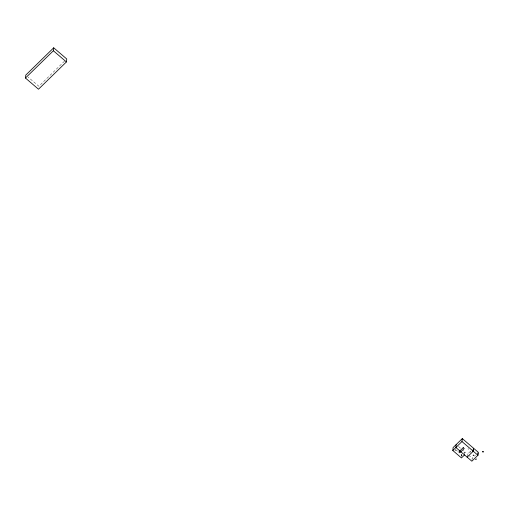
<?xml version="1.0" encoding="UTF-8"?>
<svg xmlns="http://www.w3.org/2000/svg" width="509" height="509" viewBox="0 0 509 509"><rect width="100%" height="100%" fill="white"/><g stroke="black" fill="none" stroke-linecap="round" stroke-linejoin="round"><path stroke-width="0.38" stroke-dasharray="2.54 1.91" d="M461.631 456.446L461.797 454.97L460.066 453.487M462.115 455.568L462.019 455.192M464.539 454.919L464.87 451.967L463.139 450.484M467.154 457.165L467.491 454.213L470.812 450.968M470.685 452.558L470.831 451.26M472.015 459.716L472.187 458.234L475.508 454.995M468.032 448.569L468.28 449.186L468.91 448.963M455.65 450.427L455.67 449.746M64.516 61.169L38.83 86.256L28.16 77.114M463.845 452.972L464.87 451.967L467.491 454.213M473.166 454.976L472.963 455.619L473.612 455.835M461.905 455.892L461.396 455.911M473.624 455.829L473.714 455.04M455.536 450.51L454.919 450.338M473.173 454.97L473.707 455.033M461.924 454.632L461.351 454.289M461.949 455.122L461.16 455.561M458.514 446.52L460.83 448.499M468.662 455.218L472.187 458.234M455.44 449.523L459.487 452.991"/><path stroke-width="0.76" d="M25.45 78.03L25.787 75.078L53.706 47.808L66.749 58.987L66.412 61.939L38.493 89.209L25.45 78.03L53.369 50.766L53.706 47.808M464.539 454.919L461.459 457.928L452.794 450.497L453.131 447.545L462.299 438.593L478.275 452.291L477.938 455.243L471.849 461.192L455.867 447.494L456.204 444.542M452.794 450.497L461.962 441.545L462.299 438.593M472.995 451.458L473.294 448.855M473.58 448.264L473.243 451.216L467.154 457.165M477.69 455.485L477.989 452.883M482.666 451.515C482.627 453.315 484.39 450.987 482.767 451.413M475.444 459.392L476.182 459.481L476.163 458.762M53.369 50.766L66.412 61.939M461.962 441.545L477.938 455.243M463.228 447.659L458.933 451.852L459.926 452.705L464.221 448.512L463.228 447.659"/></g></svg>
